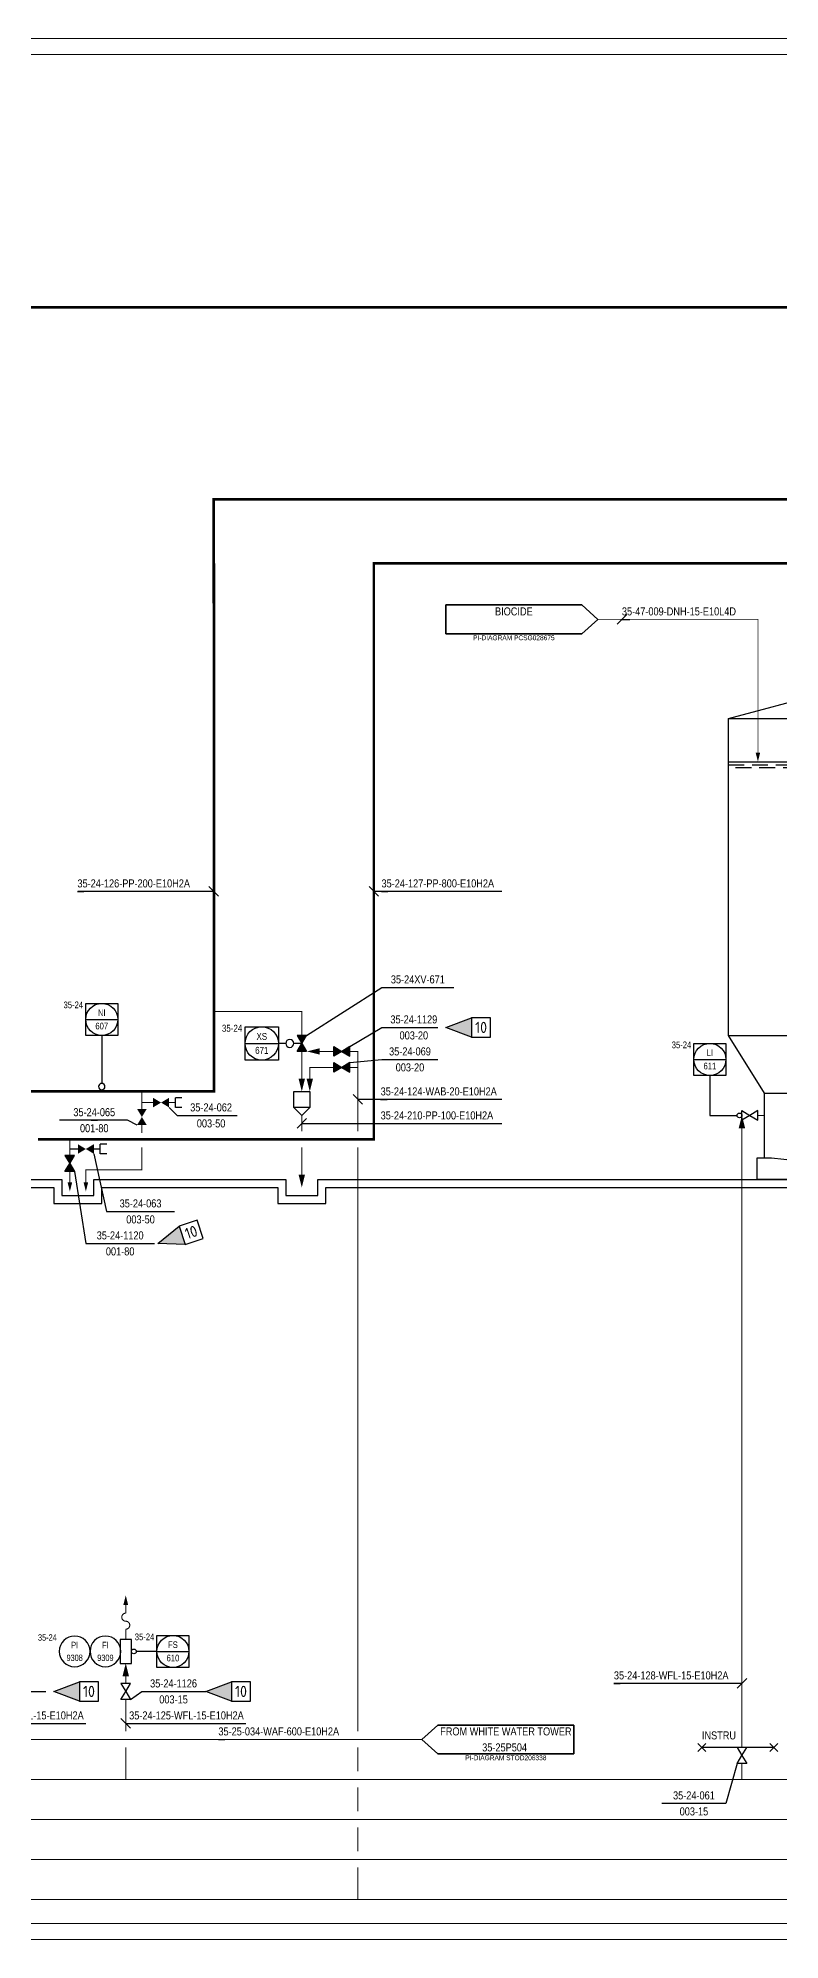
# Model space of a CAD drawing. Header units: millimetres. Extents: x -55 to 6506, y -5 to 599.
# Drawn here: x 3988 to 4219, y 0 to 594 of the extents above; entities that cross this region are included whole.
import ezdxf
from ezdxf.enums import TextEntityAlignment as Align

# ---------------------------------------------------------------- set-up
doc = ezdxf.new("R2010")
doc.units = ezdxf.units.MM
doc.header["$LTSCALE"] = 10
doc.header["$MEASUREMENT"] = 0
doc.linetypes.add('DASHDOT', pattern=[25.4, 12.7, -6.35, 0, -6.35])
doc.linetypes.add('DASHEDX2', pattern=[1.5, 1, -0.5])
doc.layers.get('0').update_dxf_attribs({"linetype": 'CONTINUOUS'})
for name, color, linetype in [('P-A-SHEET', 3, 'CONTINUOUS'), ('P-ADDITIVE', 40, 'CONTINUOUS'), ('P-COOLING_WATER', 3, 'CONTINUOUS'), ('P-CVPOS', 7, 'CONTINUOUS'), ('P-DELIVERY_LIMIT', 1, 'DASHDOT'), ('P-EQUIPMENTS', 7, 'CONTINUOUS'), ('P-FLOOR', 7, 'CONTINUOUS'), ('P-INSTRPOS', 7, 'CONTINUOUS'), ('P-INSTRPOS_TEXTS', 7, 'CONTINUOUS'), ('P-INSTRU', 7, 'CONTINUOUS'), ('P-LINEPOS', 7, 'CONTINUOUS'), ('P-MASS1', 6, 'CONTINUOUS'), ('P-OTHER', 7, 'CONTINUOUS'), ('P-REJECT', 22, 'CONTINUOUS'), ('P-REVISIONS', 1, 'CONTINUOUS'), ('P-SEALING_WATER', 3, 'CONTINUOUS'), ('P-SYMB', 7, 'CONTINUOUS'), ('P-TEXT', 7, 'CONTINUOUS'), ('P-VALVEPOS', 7, 'CONTINUOUS'), ('P-VENTS', 7, 'CONTINUOUS'), ('P-WATER', 3, 'CONTINUOUS'), ('P-WHITE_WATER', 3, 'CONTINUOUS'), ('PI0ATT', 7, 'CONTINUOUS')]:
    doc.layers.add(name, color=color, linetype=linetype)
doc.styles.add('Arial', font='ARIALN.TTF')
doc.styles.add('ARIALN', font='ARIALN.TTF')
doc.styles.add('CTS_REV', font='isocp.shx')
doc.styles.get("Standard").update_dxf_attribs({"font": 'ARIALN.TTF'})

# ---------------------------------------------------------------- blocks, each defined once
blk = doc.blocks.new('PPI_0100X')
at = {"color": 0}
blk.add_circle((0, 0), 0.75, dxfattribs=at)
at = {"layer": 'PI0ATT', "color": 0, "flags": 1}
for tag, p in [('ANTNIMI', (-0.88, -0.31)), ('ANTPOS', (-0.88, -0.39)), ('ANTPNIM', (-0.88, -0.48)), ('ANTDN', (-0.88, -0.56)), ('ANTPN', (-0.88, -0.64)), ('ANTMAT', (-0.88, -0.73)), ('ANTLIIT', (-0.88, -0.81)), ('ANTPITU', (-0.88, -0.89)), ('ANTERI1', (-0.88, -0.98)), ('ANTPHAV', (-0.88, -1.06)), ('ANTSIPO', (-0.88, -1.14)), ('ANTAILY', (-0.88, -1.23)), ('ANTTIH', (-0.88, -1.31)), ('ANTALUE', (-0.88, -1.39)), ('ANTKPAI', (-0.88, -1.48)), ('ANTLMP', (-0.88, -1.56)), ('ANTYLAM', (-0.88, -1.64)), ('ANTLISA', (-0.88, -1.73))]:
    blk.add_attdef(tag, p, '', height=0.05, dxfattribs=at)
blk = doc.blocks.new('PPI_1204A')
at = {"color": 0, "linetype": 'ByBlock'}
for p, q in [((-6, -6), (-6, 6)), ((-6, 6), (6, 6)), ((-6, 0), (6, 0)), ((6, 6), (6, -6)), ((6, -6), (-6, -6))]:
    blk.add_line(p, q, dxfattribs=at)
blk.add_circle((0, 0), 6, dxfattribs=at)
blk = doc.blocks.new('PPI_1100A')
at = {"color": 0, "linetype": 'ByBlock'}
blk.add_line((0, 0), (2, 0), dxfattribs=at)
blk = doc.blocks.new('PPI_0900A')
at = {"color": 0, "linetype": 'ByBlock'}
blk.add_line((-1, 0), (1, 0), dxfattribs=at)
blk = doc.blocks.new('P7A1252')
at = {"color": 0, "linetype": 'ByBlock'}
for p, q in [((0, -1.5), (0, 1.5)), ((2, 1.5), (0, 1.5)), ((2, -1.5), (0, -1.5))]:
    blk.add_line(p, q, dxfattribs=at)
blk = doc.blocks.new('P7A1105')
at = {"color": 0, "linetype": 'ByBlock'}
for points in [[(-3, 1.8), (-3, -1.8), (0, 0)], [(0, 0), (3, 1.8), (3, -1.8)]]:
    blk.add_solid(points, dxfattribs=at)
blk = doc.blocks.new('P7A1305')
at = {"color": 0, "linetype": 'ByBlock'}
blk.add_solid([(-4, -1), (-4, 1), (0, 0)], dxfattribs=at)
blk = doc.blocks.new('P7A1100')
at = {"color": 0, "linetype": 'ByBlock'}
for points in [[(-3, -1.8), (-3, 1.8), (0, 0)], [(3, -1.8), (3, 1.8), (0, 0)]]:
    blk.add_lwpolyline(points, close=True, dxfattribs=at)
blk = doc.blocks.new('PPI_1200A')
at = {"color": 0, "linetype": 'ByBlock'}
blk.add_circle((0, 0), 6, dxfattribs=at)
blk = doc.blocks.new('P7A1304')
at = {"color": 0, "linetype": 'ByBlock'}
blk.add_line((1.5, 1.5), (-1.5, -1.5), dxfattribs=at)
blk = doc.blocks.new('PPI_0102B')
at = {"color": 0, "linetype": 'ByBlock'}
blk.add_circle((0, -1), 1, dxfattribs=at)
blk = doc.blocks.new('KIPAS_VIITTA')
at = {"color": 0}
for points in [[(-47.5, -4.5), (-47.5, 4.5)], [(-47.5, 4.5), (-5, 4.5)], [(-5, 4.5), (0, 0)], [(0, 0), (-5, -4.5)], [(-5, -4.5), (-47.5, -4.5)]]:
    blk.add_lwpolyline(points, close=True, dxfattribs=at)
at = {"color": 7, "style": 'ARIALN'}
for tag, p in [('TEKSTI1', (-26.25, 2.5)), ('TEKSTI2', (-26.25, -2.5))]:
    blk.add_attdef(tag, text='', height=2.5, dxfattribs=at).set_placement(p, align=Align.MIDDLE_CENTER)
at = {"color": 1, "style": 'ARIALN'}
blk.add_attdef('KAAVIO', text='', height=1.5, dxfattribs=at).set_placement((-26.25, -5), align=Align.TOP_CENTER)
blk = doc.blocks.new('p7a1370')
at = {"color": 0, "linetype": 'ByBlock'}
for p, q in [((1.25, 1.25), (-1.25, -1.25)), ((-1.25, 1.25), (1.25, -1.25))]:
    blk.add_line(p, q, dxfattribs=at)
blk = doc.blocks.new('P7A0113')
at = {"color": 0, "linetype": 'ByBlock'}
for p, q in [((-10, 160), (27.5, 170)), ((27.5, 170), (65, 160)), ((-10, 160), (65, 160)), ((-10, 145), (-10, 160)), ((65, 160), (65, 145)), ((-10, 50), (-10, 145)), ((-10, 145), (65, 145)), ((65, 145), (65, 50)), ((-10, 50), (65, 50)), ((2.5, 30), (-10, 50)), ((65, 50), (52.5, 30)), ((2.5, 30), (52.5, 30)), ((2.5, 7.5), (2.5, 30)), ((52.5, 30), (52.5, 2.5)), ((0, 0), (0, 7.5)), ((0, 7.5), (2.5, 7.5)), ((2.5, 7.5), (5, 7.5)), ((5, 7.5), (50, 2.5)), ((55, 0), (0, 0)), ((50, 2.5), (52.5, 2.5)), ((52.5, 2.5), (55, 2.5)), ((55, 2.5), (55, 0))]:
    blk.add_line(p, q, dxfattribs=at)
at = {"color": 0, "linetype": 'DASHEDX2', "ltscale": 0.55, "flags": 128}
for points in [[(-10, 144), (65, 144)], [(-7.5, 143), (62.5, 143)]]:
    blk.add_lwpolyline(points, dxfattribs=at)
blk = doc.blocks.new('PRM3341')
at = {"layer": 'P-OTHER'}
h = blk.add_hatch(color=0, dxfattribs=at)
h.paths.add_polyline_path([(-3, 1.8), (-3, -1.8), (0, 0)])
h.paths.add_polyline_path([(3, -1.8), (3, 1.8), (0, 0)])
at = {"layer": 'P-VENTS', "color": 0, "linetype": 'Continuous'}
for points in [[(-3, -1.8), (-3, 1.8), (0, 0)], [(3, -1.8), (3, 1.8), (0, 0)]]:
    blk.add_lwpolyline(points, close=True, dxfattribs=at)
blk = doc.blocks.new('PPI_1000A')
at = {"color": 0, "linetype": 'ByBlock'}
blk.add_line((-1, 0), (1, 0), dxfattribs=at)
blk = doc.blocks.new('PRMEA13')
at = {"layer": 'P-OTHER'}
h = blk.add_hatch(color=0, dxfattribs=at)
h.paths.add_polyline_path([(-3, 1.8), (-3, -1.8), (0, 0)])
h.paths.add_polyline_path([(3, -1.8), (3, 1.8), (0, 0)])
at = {"layer": 'P-VENTS', "color": 0, "linetype": 'Continuous'}
for points in [[(-3, -1.8), (-3, 1.8), (0, 0)], [(3, -1.8), (3, 1.8), (0, 0)]]:
    blk.add_lwpolyline(points, close=True, dxfattribs=at)
blk.add_lwpolyline([(-1.5, 4.5, -1), (1.5, 4.5, -1), (-1.5, 4.5)], format="xyb", close=True, dxfattribs=at)
blk.add_lwpolyline([(0, 0), (0, 3)], dxfattribs=at)
blk = doc.blocks.new('PRMEA21')
at = {"layer": 'P-OTHER'}
h = blk.add_hatch(color=0, dxfattribs=at)
h.paths.add_polyline_path([(-3, 1.8), (-3, -1.8), (0, 0)])
h.paths.add_polyline_path([(3, -1.8), (3, 1.8), (0, 0)])
at = {"layer": 'P-VENTS', "color": 0, "linetype": 'Continuous'}
for points in [[(-3, -1.8), (-3, 1.8), (0, 0)], [(3, -1.8), (3, 1.8), (0, 0)]]:
    blk.add_lwpolyline(points, close=True, dxfattribs=at)
blk = doc.blocks.new('PRMEA2D')
at = {"layer": 'P-OTHER'}
h = blk.add_hatch(color=0, dxfattribs=at)
h.paths.add_polyline_path([(-3, 1.8), (-3, -1.8), (0, 0)])
h.paths.add_polyline_path([(3, -1.8), (3, 1.8), (0, 0)])
at = {"layer": 'P-VENTS', "color": 0, "linetype": 'Continuous'}
for points in [[(-3, -1.8), (-3, 1.8), (0, 0)], [(3, -1.8), (3, 1.8), (0, 0)]]:
    blk.add_lwpolyline(points, close=True, dxfattribs=at)
blk = doc.blocks.new('P7A1369')
at = {"color": 0, "linetype": 'ByBlock'}
blk.add_lwpolyline([(8, -3), (0, 0), (8, 3)], dxfattribs=at)
blk.add_lwpolyline([(14, -3), (14, 3), (8, 3), (8, -3)], close=True, dxfattribs=at)
blk.add_solid([(8, 3), (8, -3), (0, 0)], dxfattribs=at)
at = {"color": 7, "linetype": 'Continuous', "style": 'CTS_REV'}
blk.add_attdef('A', text='', height=3.5, dxfattribs=at).set_placement((11, 0), align=Align.MIDDLE)

msp = doc.modelspace()

# ---------------------------------------------------------------- linework, layer by layer
at = {"layer": 'P-A-SHEET', "color": 7, "const_width": 0.35}
for points in [[(-50, 0), (6501, 0), (6501, 594), (-50, 594)], [(-45, 5), (6496, 5), (6496, 589), (-45, 589)]]:
    msp.add_lwpolyline(points, close=True, dxfattribs=at)
at = {"layer": 'P-ADDITIVE', "const_width": 0.25}
msp.add_lwpolyline([(4162.5, 412.5), (4212.5, 412.5), (4212.5, 370.86)], dxfattribs=at)
at = {"layer": 'P-COOLING_WATER', "const_width": 0.35}
for points in [[(5972.5, 37.5), (15, 37.5)], [(15, 25), (5972.5, 25)]]:
    msp.add_lwpolyline(points, dxfattribs=at)
at = {"layer": 'P-CVPOS'}
msp.add_lwpolyline([(4071.5, 282.5), (4095, 297.5), (4117.5, 297.5)], dxfattribs=at)
at = {"layer": 'P-DELIVERY_LIMIT'}
msp.add_lwpolyline([(4217.5, 60), (4195, 60)], dxfattribs=at)
at = {"layer": 'P-FLOOR'}
for points in [[(3447.5, 237.5), (3465, 237.5), (3465, 232.5), (3475, 232.5), (3475, 237.5), (3737.5, 237.5), (3737.5, 232.5), (3747.5, 232.5), (3747.5, 237.5), (3817.5, 237.5), (3817.5, 232.5), (3832.5, 232.5), (3832.5, 237.5), (3995, 237.5), (3995, 232.5), (4005, 232.5), (4005, 237.5), (4065, 237.5), (4065, 232.5), (4075, 232.5), (4075, 237.5), (4280, 237.5)], [(3447.5, 235), (3462.5, 235), (3462.5, 230), (3477.5, 230), (3477.5, 235), (3735, 235), (3735, 230), (3750, 230), (3750, 235), (3815, 235), (3815, 230), (3835, 230), (3835, 235), (3992.5, 235), (3992.5, 230), (4007.5, 230), (4007.5, 235), (4062.5, 235), (4062.5, 230), (4077.5, 230), (4077.5, 235), (4277.5, 235)]]:
    msp.add_lwpolyline(points, dxfattribs=at)
at = {"layer": 'P-INSTRU'}
for points in [[(4007.54, 282.5), (4007.54, 267.5)], [(4065, 280), (4062.72, 280)], [(4197.5, 270), (4197.5, 257.5), (4206, 257.5)], [(4024.75, 90), (4018.28, 90)]]:
    msp.add_lwpolyline(points, dxfattribs=at)
at = {"layer": 'P-LINEPOS'}
for points in [[(4170, 412.5), (4172.5, 412.5)], [(4042.5, 327.5), (4000, 327.5)], [(4132.5, 327.5), (4092.5, 327.5)], [(4070, 255), (4132.5, 255)], [(4207.5, 80), (4167.5, 80)], [(3965, 67.5), (4002.5, 67.5)], [(4015, 67.5), (4052.5, 67.5)]]:
    msp.add_lwpolyline(points, dxfattribs=at)
at = {"layer": 'P-MASS1', "const_width": 0.8}
for points in [[(2205, 480), (2205, 510), (4245, 510), (4245, 452.5)], [(4420, 252.8), (4420, 450), (4042.5, 450), (4042.5, 417.5), (4042.54, 430), (4042.54, 265), (3977.5, 265)], [(3987.54, 250), (4092.5, 250), (4092.5, 430), (4232.5, 430), (4232.5, 370.86)]]:
    msp.add_lwpolyline(points, dxfattribs=at)
at = {"layer": 'P-OTHER'}
for points in [[(4072.5, 260), (4067.5, 260), (4067.5, 265), (4072.5, 265), (4072.5, 260)], [(4132.5, 262.5), (4087.5, 262.5)], [(4067.5, 260), (4070, 257.5), (4072.5, 260)], [(3966.5, 75), (3970, 77.5), (3990, 77.5)], [(4016.5, 75), (4020, 77.5), (4040, 77.5)]]:
    msp.add_lwpolyline(points, dxfattribs=at)
msp.add_lwpolyline([(4013.25, 86.25), (4016.75, 86.25), (4016.75, 93.75), (4013.25, 93.75), (4013.25, 86.25)], close=True, dxfattribs=at)
at = {"layer": 'P-REJECT', "const_width": 0.35}
for points in [[(4070, 282.5), (4070, 290), (4042.5, 290)], [(4070, 269), (4070, 277.5)], [(4020.04, 265), (4020.04, 259.5)], [(4020.04, 261.5), (4023.54, 261.5)], [(4028.54, 261.5), (4030.54, 261.5)], [(4070, 252.5), (4070, 257.5)], [(4214.55, 257.5), (4212.5, 257.5)], [(3997.5, 250), (3997.5, 245)], [(4020.04, 254.5), (4020.04, 252)], [(3997.54, 247), (4000.04, 247)], [(4002.54, 236.41), (4002.54, 240.5), (4020, 240.5), (4020, 247.5)], [(4005.04, 247), (4007.04, 247)], [(4070, 239), (4070, 247.5)], [(3997.5, 240), (3997.5, 235)]]:
    msp.add_lwpolyline(points, dxfattribs=at)
at = {"layer": 'P-SEALING_WATER', "const_width": 0.35}
msp.add_lwpolyline([(4015, 93.75), (4015, 96.94), (4015, 96.94, 1), (4015, 99.44, -1), (4015, 101.94), (4015, 105.59)], format="xyb", dxfattribs=at)
msp.add_lwpolyline([(15, 50), (5972.5, 50)], dxfattribs=at)
at = {"layer": 'P-VALVEPOS'}
for points in [[(4085, 279), (4095, 285), (4112.5, 285)], [(4085, 274), (4095, 275), (4112.5, 275)], [(4018.54, 254.5), (4015.54, 256), (3994.29, 256)], [(4028.54, 260), (4031.04, 257.5), (4049.79, 257.5)], [(4005.04, 245.5), (4009, 227.5), (4030.25, 227.5)], [(3999, 240), (4002.5, 217.5), (4024, 217.5)], [(4206, 55), (4202.5, 42.5), (4182.5, 42.5)]]:
    msp.add_lwpolyline(points, dxfattribs=at)
at = {"layer": 'P-WATER', "const_width": 0.35}
for points in [[(4075.62, 277.5), (4080, 277.5)], [(4085, 277.5), (4087.5, 277.5), (4087.5, 252.5)], [(4072.5, 267.5), (4072.5, 272.5), (4080, 272.5)], [(4085, 272.5), (4087.5, 272.5)], [(4087.5, 247.5), (4087.5, 222.5), (4087.5, 65)], [(4015, 80), (4015, 82.25)], [(4015, 65), (4015, 75)], [(4015, 50), (4015, 60)], [(4087.5, 60), (4087.5, 52.5)], [(4087.5, 47.5), (4087.5, 40)], [(4087.5, 35), (4087.5, 27.5)], [(4087.5, 22.5), (4087.5, 12.5)], [(15, 12.5), (5272.5, 12.5)]]:
    msp.add_lwpolyline(points, dxfattribs=at)
at = {"layer": 'P-WHITE_WATER', "const_width": 0.35}
for points in [[(4207.5, 60), (4207.5, 155), (4207.5, 215), (4207.5, 253.5)], [(4107.5, 62.5), (2097, 62.5)], [(4207.5, 50), (4207.5, 55)], [(4207.5, 50), (4207.5, 55)]]:
    msp.add_lwpolyline(points, dxfattribs=at)

# ---------------------------------------------------------------- block references
at = {"layer": 'P-CVPOS', "color": 140}
msp.add_blockref('PPI_1000A', (4106.25, 297.5), dxfattribs=at)
at = {"layer": 'P-DELIVERY_LIMIT'}
for p in [(4195, 60), (4217.5, 60)]:
    msp.add_blockref('p7a1370', p, dxfattribs=at)
at = {"layer": 'P-EQUIPMENTS', "xscale": 0.9000000000000001, "yscale": 0.9000000000000001, "zscale": 0.9000000000000001}
msp.add_blockref('P7A0113', (4212.25, 237.5), dxfattribs=at)
at = {"layer": 'P-INSTRPOS', "color": 140, "xscale": 0.87, "yscale": 0.87, "zscale": 0.87}
msp.add_blockref('PPI_1204A', (4057.5, 280), dxfattribs=at)
at = {"layer": 'P-INSTRU', "color": 140}
for name, p, xscale, yscale, zscale in [('PPI_1204A', (4007.5, 287.5), 0.833333333333334, 0.833333333333334, 0.833333333333334), ('PPI_1204A', (4197.5, 275), 0.833333333333334, 0.833333333333334, 0.833333333333334), ('PPI_1200A', (3999.04, 90), -0.8, 0.8, 0.8), ('PPI_1200A', (4008.64, 90), -0.8, 0.8, 0.8), ('PPI_1204A', (4029.75, 90), 0.833333333333334, 0.833333333333334, 0.833333333333334)]:
    msp.add_blockref(name, p, dxfattribs=dict(at, xscale=xscale, yscale=yscale, zscale=zscale))
at = {"layer": 'P-INSTRU', "color": 140, "xscale": -1}
msp.add_blockref('PPI_0102B', (4007.5, 267.5), dxfattribs=at)
at = {"layer": 'P-INSTRU', "color": 140}
for p in [(4206.75, 257.5), (4017.53, 90)]:
    msp.add_blockref('PPI_0100X', p, dxfattribs=at)
at = {"layer": 'P-LINEPOS'}
for p in [(4170, 412.5), (4070, 255), (4207.5, 80)]:
    msp.add_blockref('P7A1304', p, dxfattribs=at)
at = {"layer": 'P-LINEPOS', "color": 140}
for p in [(4170, 412.5), (3999.9, 327.5), (4094.9, 327.5), (4094.63, 262.5), (4094.63, 255), (4167.5, 80), (4016.06, 67.5), (4043.94, 62.5)]:
    msp.add_blockref('PPI_1100A', p, dxfattribs=at)
at = {"layer": 'P-LINEPOS', "xscale": -1}
for p in [(4042.5, 327.5), (4092.5, 327.5), (4015, 67.5)]:
    msp.add_blockref('P7A1304', p, dxfattribs=at)
at = {"layer": 'P-OTHER'}
msp.add_blockref('KIPAS_VIITTA', (4162.5, 412.5), dxfattribs=at).add_auto_attribs({'TEKSTI1': 'BIOCIDE', 'KAAVIO': 'PI-DIAGRAM PCSG028675'})
ref = msp.add_blockref('KIPAS_VIITTA', (4107.5, 62.5), dxfattribs=dict(at, xscale=-1))
ref.add_attrib('TEKSTI1', 'FROM WHITE WATER TOWER', dxfattribs={"layer": '0', "color": 7, "height": 2.5, "style": 'ARIALN'}).set_placement((4133.75, 65), align=Align.MIDDLE_CENTER)
ref.add_attrib('TEKSTI2', '35-25P504 ', dxfattribs={"layer": '0', "color": 7, "height": 2.5, "style": 'ARIALN'}).set_placement((4133.75, 60), align=Align.MIDDLE_CENTER)
ref.add_attrib('KAAVIO', 'PI-DIAGRAM STOD206338', dxfattribs={"layer": '0', "color": 1, "height": 1.5, "style": 'ARIALN'}).set_placement((4133.75, 57.5), align=Align.TOP_CENTER)
at = {"layer": 'P-REVISIONS'}
for p in [(4115, 285), (3992.5, 77.5), (4040, 77.5)]:
    msp.add_blockref('P7A1369', p, dxfattribs=at).add_auto_attribs({'A': '10'})
at = {"layer": 'P-REVISIONS', "rotation": 18.43494882292202}
msp.add_blockref('P7A1369', (4025, 217.5), dxfattribs=at).add_auto_attribs({'A': '10'})
at = {"layer": 'P-SYMB'}
for p, xscale, yscale, zscale, rotation in [((4212.5, 368.06), 0.7, 0.7, 0.7, 270), ((3997.54, 233.75), 0.7, 0.7, 0.7, 270.0000000000001), ((4002.54, 233.75), 0.7, 0.7, 0.7, 270.0000000000001), ((4015, 107.5), 0.75, 0.75, 0.75, 90.00000000000001)]:
    msp.add_blockref('P7A1305', p, dxfattribs=dict(at, xscale=xscale, yscale=yscale, zscale=zscale, rotation=rotation))
at = {"layer": 'P-SYMB', "xscale": -1}
for name, p in [('P7A1305', (4071.62, 277.5)), ('P7A1304', (4087.5, 262.5))]:
    msp.add_blockref(name, p, dxfattribs=at)
for p, rotation in [((4070, 265), 89.99999999999994), ((4072.5, 265), 89.99999999999994), ((4070, 235), 89.99999999999993)]:
    msp.add_blockref('P7A1305', p, dxfattribs=dict(at, rotation=rotation))
at = {"layer": 'P-SYMB'}
for p in [(4030.54, 261.5), (4007.04, 247)]:
    msp.add_blockref('P7A1252', p, dxfattribs=at)
at = {"layer": 'P-SYMB', "rotation": 90}
for p in [(4207.5, 257.5), (4015, 86.25)]:
    msp.add_blockref('P7A1305', p, dxfattribs=at)
at = {"layer": 'P-VALVEPOS', "color": 140}
for p in [(4105, 285), (4103.79, 275), (4005.16, 256), (4041.66, 257.5), (4019.62, 227.5), (4013.25, 217.5)]:
    msp.add_blockref('PPI_0900A', p, dxfattribs=at)
at = {"layer": 'P-VALVEPOS', "color": 140, "xscale": -1, "rotation": 180}
msp.add_blockref('PPI_0900A', (4029.93, 77.5), dxfattribs=at)
at = {"layer": 'P-VALVEPOS', "color": 140, "rotation": 180}
msp.add_blockref('PPI_0900A', (4192.5, 42.5), dxfattribs=at)
at = {"layer": 'P-VENTS'}
for name, p, xscale, yscale, zscale, rotation in [('PRMEA13', (4070, 280), -0.8333333333333334, 0.8333333333333334, 0.8333333333333334, 89.99999999999994), ('PRM3341', (3997.5, 242.5), -0.8333333333333334, 0.8333333333333334, 0.8333333333333334, 89.99999999999986), ('P7A1100', (4015, 77.5), 0.833, 0.833, 0.833, 90.00000000000001), ('P7A1100', (4207.5, 57.5), 0.8333333333333341, 0.8333333333333341, 0.8333333333333341, 90)]:
    msp.add_blockref(name, p, dxfattribs=dict(at, xscale=xscale, yscale=yscale, zscale=zscale, rotation=rotation))
for name, p, xscale, yscale, zscale in [('PRMEA21', (4082.5, 277.5), -0.8333333333333334, 0.8333333333333334, 0.8333333333333334), ('PRMEA2D', (4082.5, 272.5), -0.8333333333333334, 0.8333333333333334, 0.8333333333333334), ('P7A1105', (4026.04, 261.5), 0.8333333333332575, 0.8333333333332575, 0.8333333333332575), ('P7A1100', (4210, 257.5), 0.8333333333333341, 0.8333333333333341, 0.8333333333333341), ('P7A1105', (4002.54, 247), 0.8333333333332575, 0.8333333333332575, 0.8333333333332575)]:
    msp.add_blockref(name, p, dxfattribs=dict(at, xscale=xscale, yscale=yscale, zscale=zscale))
at = {"layer": 'P-VENTS', "extrusion": (0, 0, -1), "xscale": 0.8333333333332575, "yscale": 0.8333333333332575, "zscale": -0.8333333333332575, "rotation": 270}
msp.add_blockref('P7A1105', (-4020.04, 257), dxfattribs=at)

# ---------------------------------------------------------------- texts
at = {"layer": 'P-CVPOS', "color": 140, "style": 'Arial'}
msp.add_text('35-24XV-671', height=2.5, dxfattribs=at).set_placement((4106.25, 300), align=Align.MIDDLE)
at = {"layer": 'P-INSTRPOS_TEXTS', "style": 'Arial'}
for height, p in [(2.083, (4001.67, 291)), (2.175, (4051.41, 283.65)), (2.083, (4191.67, 278.5)), (2, (3993.44, 93.36)), (2.083, (4023.92, 93.5))]:
    msp.add_text('35-24', height=height, dxfattribs=at).set_placement(p, align=Align.RIGHT)
for s, height, p in [('607', 2.083, (4007.5, 285.42)), ('NI', 2.083, (4007.5, 289.58)), ('XS', 2.175, (4057.5, 282.18)), ('671', 2.175, (4057.5, 277.82)), ('611', 2.083, (4197.5, 272.92)), ('LI', 2.083, (4197.5, 277.08)), ('PI', 2, (3999.04, 92)), ('FI', 2, (4008.64, 92)), ('FS', 2.083, (4029.75, 92.08)), ('9308', 2, (3999.04, 88)), ('9309', 2, (4008.64, 88)), ('610', 2.083, (4029.75, 87.92))]:
    msp.add_text(s, height=height, dxfattribs=at).set_placement(p, align=Align.MIDDLE)
at = {"layer": 'P-LINEPOS', "color": 140, "style": 'Arial'}
for s, p in [('35-47-009-DNH-15-E10L4D', (4170, 415)), ('35-24-126-PP-200-E10H2A', (3999.9, 330)), ('35-24-127-PP-800-E10H2A', (4094.9, 330)), ('35-24-124-WAB-20-E10H2A', (4094.63, 265)), ('35-24-210-PP-100-E10H2A', (4094.63, 257.5)), ('35-24-128-WFL-15-E10H2A', (4167.5, 82.5)), ('35-24-123-WFL-15-E10H2A', (3966.06, 70)), ('35-24-125-WFL-15-E10H2A', (4016.06, 70)), ('35-25-034-WAF-600-E10H2A', (4043.94, 65))]:
    msp.add_text(s, height=2.5, dxfattribs=at).set_placement(p, align=Align.MIDDLE_LEFT)
at = {"layer": 'P-TEXT', "insert": (4195, 65), "char_height": 2.5, "width": 12.5, "attachment_point": 1, "style": 'ARIALN'}
msp.add_mtext('INSTRU', dxfattribs=at)
at = {"layer": 'P-VALVEPOS', "color": 140, "style": 'Arial'}
for s, p in [('35-24-1129', (4105, 287.5)), ('003-20', (4105, 282.5)), ('35-24-069', (4103.79, 277.5)), ('003-20', (4103.79, 272.5)), ('35-24-065', (4005.16, 258.5)), ('35-24-062', (4041.66, 260)), ('003-50', (4041.66, 255)), ('001-80', (4005.16, 253.5)), ('35-24-063', (4019.62, 230)), ('003-50', (4019.62, 225)), ('35-24-1120', (4013.25, 220)), ('001-80', (4013.25, 215)), ('35-24-1126', (4029.93, 80)), ('003-15', (4029.93, 75)), ('35-24-061', (4192.5, 45)), ('003-15', (4192.5, 40))]:
    msp.add_text(s, height=2.5, dxfattribs=at).set_placement(p, align=Align.MIDDLE)

doc.saveas('drawing.dxf')
